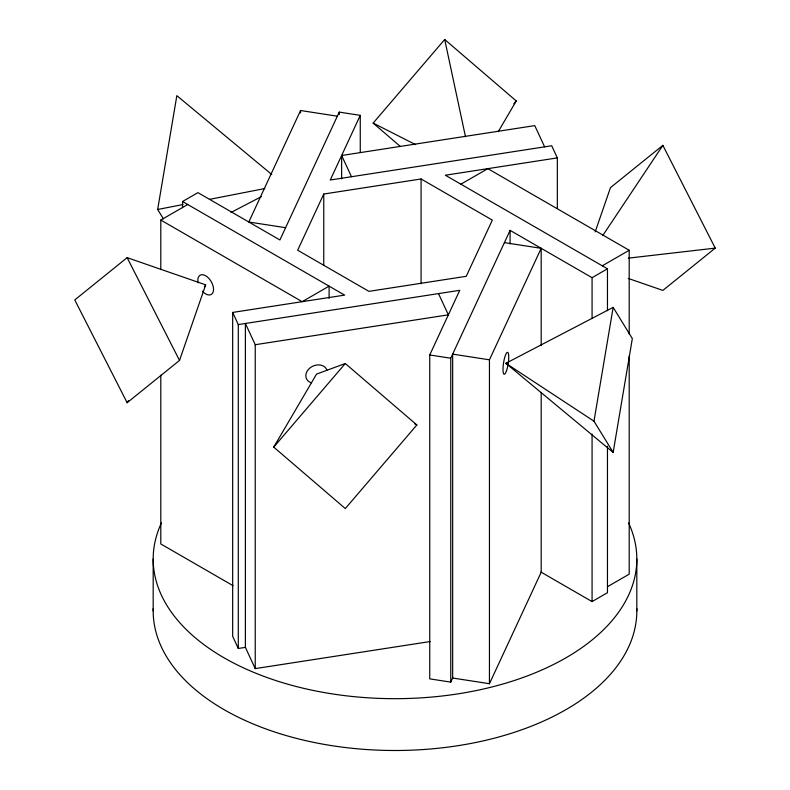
<?xml version="1.0" encoding="UTF-8"?>
<svg xmlns="http://www.w3.org/2000/svg" width="790" height="790" viewBox="0 0 790 790"><rect width="100%" height="100%" fill="white"/><g stroke="black" fill="none" stroke-linecap="round" stroke-linejoin="round"><path stroke-width="1.19" d="M163.421 218.85L157.664 209.488L176.842 95.649L271.79 174.521M613.159 452.413L593.991 421.198L613.159 307.359L505.867 363.291L613.159 452.413L632.336 338.574L613.159 307.359M179.518 360.428L205.677 284.844L127.141 257.659L74.764 299.943L127.141 402.712L179.518 360.428L127.141 257.659M595.186 231.826L610.482 187.635L662.859 145.35L715.236 248.119L662.859 290.404L628.208 278.416M337.34 116.199L300.556 110.511L248.811 222.01L285.595 227.698M360.26 152.312L360.26 115.36L339.236 112.111L279.907 239.963L197.925 192.632L182.539 201.519L182.539 207.671M323.752 194.034L297.672 250.223L368.92 291.352L466.248 276.303L492.328 220.104L421.08 178.975L323.752 194.034L323.752 265.46M360.26 115.36L330.26 180.011L551.706 145.755L557.335 157.891L557.335 208.392M452.828 677.672L450.764 682.116L429.74 678.867L429.74 354.967L459.74 290.315L238.294 324.572L232.665 312.435L344.647 295.114L182.539 201.519M450.764 682.116L450.764 358.216L510.093 230.364L592.075 277.695L607.461 268.807L607.461 310.687M489.445 359.815L452.66 354.127L452.66 678.027L489.445 683.715L489.445 359.815L541.189 248.317L504.405 242.629M489.445 683.715L541.189 572.217L541.189 392.413M273.745 447.11L316.553 374.095L345.299 363.509L416.853 424.971L345.299 508.562L273.745 447.11L345.299 363.509M498.263 131.644L516.255 100.962L444.701 39.5L373.147 123.092L400.096 146.239M127.141 402.712L128.503 400.658M204.314 286.889L205.677 284.844M602.76 235.548L662.859 145.35M513.865 103.747L516.255 100.962M160.795 269.321L160.795 220.064L187.724 204.511M460.896 184.198L487.825 168.645L629.205 250.272L629.205 334.012M602.276 265.815L629.205 250.272M607.451 586.723L629.205 574.162L629.205 356.181M540.972 572.088L592.075 601.595L607.461 592.707L607.461 446.153M231.026 212.461L261.372 196.641M157.664 209.488L182.964 204.551M209.459 199.366L264.857 188.543M508.276 362.817L505.867 363.291L593.991 421.198M341.635 178.895L341.635 155.492L534.761 125.62L544.616 146.851M557.335 157.891L445.353 175.222L607.461 268.807M430.145 641.549L255.239 668.607L245.384 647.375L245.384 323.475L255.239 344.716L448.365 314.835L438.509 293.603M232.665 312.435L232.665 636.335L238.294 648.471L245.601 647.336M628.366 258.142L715.236 248.119M429.74 354.967L450.764 358.216M373.147 123.092L415.668 144.659M414.671 423.865L416.853 424.971M160.795 220.064L302.175 301.681L329.104 286.138L329.104 298.452M233.08 585.686L160.795 543.955L160.795 375.24M341.635 155.492L351.491 176.733M444.701 39.5L465.488 136.749M636.819 559.063L636.819 610.887M592.075 277.695L592.075 318.34M592.075 434.105L592.075 601.595M541.189 248.317L541.189 345.615M510.093 230.364L510.093 243.913M421.08 178.975L421.08 283.659M339.236 112.111L339.236 114.57M300.556 110.511L300.556 112.98M255.239 344.716L255.239 668.607M238.294 324.572L238.294 648.471M153.181 559.063L153.181 610.887M636.789 608.547A241.819 139.613 0 0 1 395 750.5A241.819 139.613 0 0 1 153.211 608.547M628.583 522.931A241.819 139.613 0 0 1 395 698.676A241.819 139.613 0 0 1 161.417 522.931M198.093 282.81A11.109 6.409 60 0 1 205.449 275.641A11.109 6.409 60 0 1 213.369 291.115A11.109 6.409 60 0 1 202.358 291.145M311.191 382.775A11.109 8.759 -24.9 0 1 310.016 367.913A11.109 8.759 -24.9 0 1 326.912 370.145M506.617 370.441A11.109 2.35 -81.2 0 0 507.901 352.498A11.109 2.35 -81.2 0 0 503.092 366.925A11.109 2.35 -81.2 0 0 506.617 370.441"/></g></svg>
